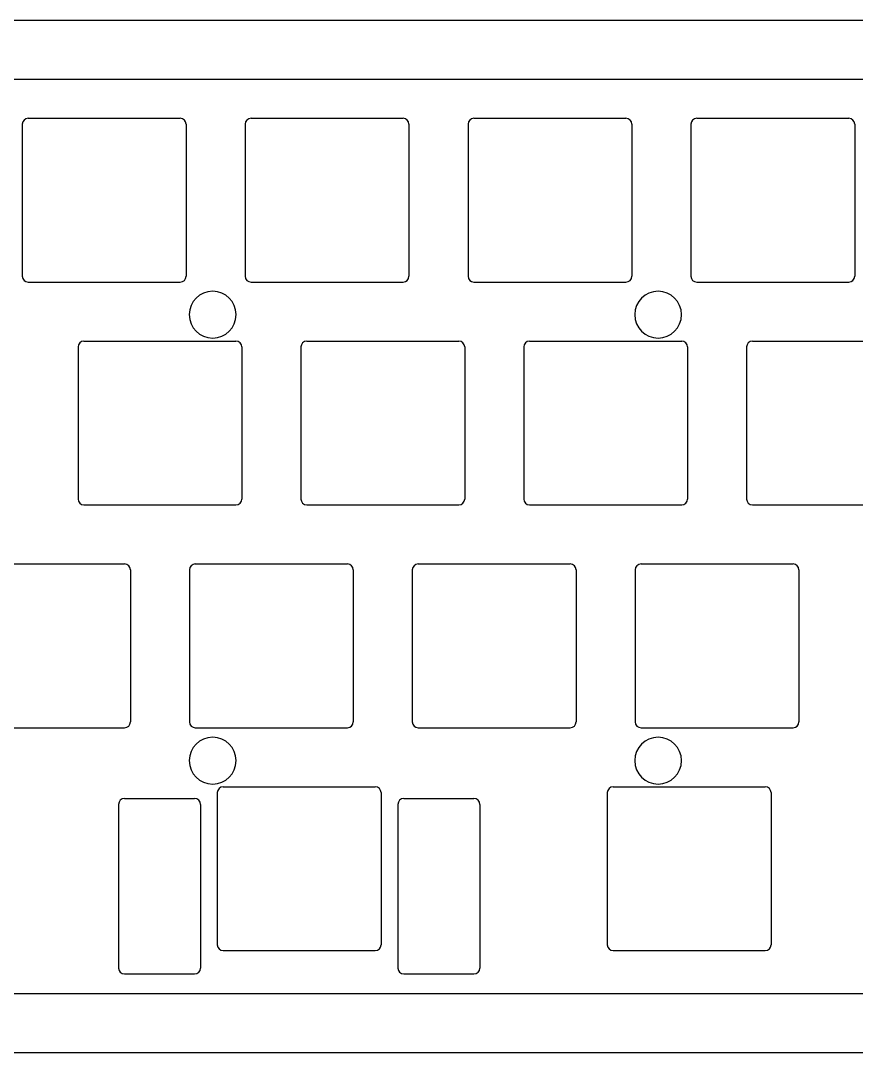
# Model space of a CAD drawing. Header units: inches. Extents: x 56 to 297, y 132 to 220.
# Drawn here: x 178.8 to 250.2, y 132.3 to 220.5 of the extents above; entities that cross this region are included whole.
import ezdxf

# ---------------------------------------------------------------- set-up
doc = ezdxf.new("R2010")
doc.units = ezdxf.units.IN
doc.header["$MEASUREMENT"] = 0
doc.layers.add('Top Plate', color=7, linetype='Continuous')

# ---------------------------------------------------------------- blocks, each defined once
blk = doc.blocks.new('block 3')
at = {"layer": 'Top Plate', "color": 7, "lineweight": 25, "true_color": 0xffffff}
for points in [[(197.189, 195.354), (197.189, 194.249), (196.293, 193.354), (195.189, 193.354), (194.084, 193.354), (193.189, 194.249), (193.189, 195.354), (193.189, 196.458), (194.084, 197.354), (195.189, 197.354), (196.293, 197.354), (197.189, 196.458), (197.189, 195.354)], [(235.259, 195.354), (235.259, 194.249), (234.363, 193.354), (233.259, 193.354), (232.154, 193.354), (231.259, 194.249), (231.259, 195.354), (231.259, 196.458), (232.154, 197.354), (233.259, 197.354), (234.363, 197.354), (235.259, 196.458), (235.259, 195.354)], [(197.189, 157.229), (197.189, 156.124), (196.293, 155.229), (195.189, 155.229), (194.084, 155.229), (193.189, 156.124), (193.189, 157.229), (193.189, 158.333), (194.084, 159.229), (195.189, 159.229), (196.293, 159.229), (197.189, 158.333), (197.189, 157.229)], [(235.259, 157.229), (235.259, 156.124), (234.363, 155.229), (233.259, 155.229), (232.154, 155.229), (231.259, 156.124), (231.259, 157.229), (231.259, 158.333), (232.154, 159.229), (233.259, 159.229), (234.363, 159.229), (235.259, 158.333), (235.259, 157.229)]]:
    blk.add_open_spline(points, degree=3, knots=[0, 0, 0, 0, 1, 1, 1, 2, 2, 2, 3, 3, 3, 4, 4, 4, 4], dxfattribs=at)
blk = doc.blocks.new('block 2')
at = {"layer": 'Top Plate'}
blk.add_blockref('block 3', (0, 0), dxfattribs=at)
blk = doc.blocks.new('block 5')
at = {"layer": 'Top Plate', "color": 7, "lineweight": 25, "true_color": 0xffffff}
blk.add_lwpolyline([(291.659, 137.289), (61.119, 137.289), (61.119, 215.489), (291.659, 215.489), (291.659, 137.289)], dxfattribs=at)
blk.add_open_spline([(290.719, 132.289), (290.719, 132.289), (62.059, 132.289), (62.059, 132.289), (58.778, 132.289), (56.119, 134.948), (56.119, 138.229), (56.119, 138.229), (56.119, 214.549), (56.119, 214.549), (56.119, 217.829), (58.778, 220.489), (62.059, 220.489), (62.059, 220.489), (290.719, 220.489), (290.719, 220.489), (293.999, 220.489), (296.659, 217.829), (296.659, 214.549), (296.659, 214.549), (296.659, 138.229), (296.659, 138.229), (296.659, 134.948), (293.999, 132.289), (290.719, 132.289)], degree=3, knots=[0, 0, 0, 0, 1, 1, 1, 2, 2, 2, 3, 3, 3, 4, 4, 4, 5, 5, 5, 6, 6, 6, 7, 7, 7, 8, 8, 8, 8], dxfattribs=at)
blk = doc.blocks.new('block 55')
at = {"layer": 'Top Plate', "color": 7, "lineweight": 25, "true_color": 0xffffff}
blk.add_lwpolyline([(179.414, 212.14), (192.414, 212.14)], dxfattribs=at)
blk = doc.blocks.new('block 56')
at = {"layer": 'Top Plate', "color": 7, "lineweight": 25, "true_color": 0xffffff}
blk.add_lwpolyline([(179.414, 198.14), (192.414, 198.14)], dxfattribs=at)
blk = doc.blocks.new('block 57')
at = {"layer": 'Top Plate', "color": 7, "lineweight": 25, "true_color": 0xffffff}
blk.add_lwpolyline([(178.914, 211.64), (178.914, 198.64)], dxfattribs=at)
blk = doc.blocks.new('block 58')
at = {"layer": 'Top Plate', "color": 7, "lineweight": 25, "true_color": 0xffffff}
blk.add_lwpolyline([(192.914, 211.64), (192.914, 198.64)], dxfattribs=at)
blk = doc.blocks.new('block 59')
at = {"layer": 'Top Plate', "color": 7, "lineweight": 25, "true_color": 0xffffff}
blk.add_open_spline([(179.414, 212.14), (179.138, 212.14), (178.914, 211.916), (178.914, 211.64)], degree=3, dxfattribs=at)
blk = doc.blocks.new('block 60')
at = {"layer": 'Top Plate', "color": 7, "lineweight": 25, "true_color": 0xffffff}
blk.add_open_spline([(192.914, 211.64), (192.914, 211.916), (192.69, 212.14), (192.414, 212.14)], degree=3, dxfattribs=at)
blk = doc.blocks.new('block 61')
at = {"layer": 'Top Plate', "color": 7, "lineweight": 25, "true_color": 0xffffff}
blk.add_open_spline([(178.914, 198.64), (178.914, 198.364), (179.138, 198.14), (179.414, 198.14)], degree=3, dxfattribs=at)
blk = doc.blocks.new('block 62')
at = {"layer": 'Top Plate', "color": 7, "lineweight": 25, "true_color": 0xffffff}
blk.add_open_spline([(192.414, 198.14), (192.69, 198.14), (192.914, 198.364), (192.914, 198.64)], degree=3, dxfattribs=at)
blk = doc.blocks.new('block 63')
at = {"layer": 'Top Plate', "color": 7, "lineweight": 25, "true_color": 0xffffff}
blk.add_lwpolyline([(198.464, 212.14), (211.464, 212.14)], dxfattribs=at)
blk = doc.blocks.new('block 64')
at = {"layer": 'Top Plate', "color": 7, "lineweight": 25, "true_color": 0xffffff}
blk.add_lwpolyline([(198.464, 198.14), (211.464, 198.14)], dxfattribs=at)
blk = doc.blocks.new('block 65')
at = {"layer": 'Top Plate', "color": 7, "lineweight": 25, "true_color": 0xffffff}
blk.add_lwpolyline([(197.964, 211.64), (197.964, 198.64)], dxfattribs=at)
blk = doc.blocks.new('block 66')
at = {"layer": 'Top Plate', "color": 7, "lineweight": 25, "true_color": 0xffffff}
blk.add_lwpolyline([(211.964, 211.64), (211.964, 198.64)], dxfattribs=at)
blk = doc.blocks.new('block 67')
at = {"layer": 'Top Plate', "color": 7, "lineweight": 25, "true_color": 0xffffff}
blk.add_open_spline([(198.464, 212.14), (198.188, 212.14), (197.964, 211.916), (197.964, 211.64)], degree=3, dxfattribs=at)
blk = doc.blocks.new('block 68')
at = {"layer": 'Top Plate', "color": 7, "lineweight": 25, "true_color": 0xffffff}
blk.add_open_spline([(211.964, 211.64), (211.964, 211.916), (211.74, 212.14), (211.464, 212.14)], degree=3, dxfattribs=at)
blk = doc.blocks.new('block 69')
at = {"layer": 'Top Plate', "color": 7, "lineweight": 25, "true_color": 0xffffff}
blk.add_open_spline([(197.964, 198.64), (197.964, 198.364), (198.188, 198.14), (198.464, 198.14)], degree=3, dxfattribs=at)
blk = doc.blocks.new('block 70')
at = {"layer": 'Top Plate', "color": 7, "lineweight": 25, "true_color": 0xffffff}
blk.add_open_spline([(211.464, 198.14), (211.74, 198.14), (211.964, 198.364), (211.964, 198.64)], degree=3, dxfattribs=at)
blk = doc.blocks.new('block 71')
at = {"layer": 'Top Plate', "color": 7, "lineweight": 25, "true_color": 0xffffff}
blk.add_lwpolyline([(217.514, 212.14), (230.514, 212.14)], dxfattribs=at)
blk = doc.blocks.new('block 72')
at = {"layer": 'Top Plate', "color": 7, "lineweight": 25, "true_color": 0xffffff}
blk.add_lwpolyline([(217.514, 198.14), (230.514, 198.14)], dxfattribs=at)
blk = doc.blocks.new('block 73')
at = {"layer": 'Top Plate', "color": 7, "lineweight": 25, "true_color": 0xffffff}
blk.add_lwpolyline([(217.014, 211.64), (217.014, 198.64)], dxfattribs=at)
blk = doc.blocks.new('block 74')
at = {"layer": 'Top Plate', "color": 7, "lineweight": 25, "true_color": 0xffffff}
blk.add_lwpolyline([(231.014, 211.64), (231.014, 198.64)], dxfattribs=at)
blk = doc.blocks.new('block 75')
at = {"layer": 'Top Plate', "color": 7, "lineweight": 25, "true_color": 0xffffff}
blk.add_open_spline([(217.514, 212.14), (217.238, 212.14), (217.014, 211.916), (217.014, 211.64)], degree=3, dxfattribs=at)
blk = doc.blocks.new('block 76')
at = {"layer": 'Top Plate', "color": 7, "lineweight": 25, "true_color": 0xffffff}
blk.add_open_spline([(231.014, 211.64), (231.014, 211.916), (230.79, 212.14), (230.514, 212.14)], degree=3, dxfattribs=at)
blk = doc.blocks.new('block 77')
at = {"layer": 'Top Plate', "color": 7, "lineweight": 25, "true_color": 0xffffff}
blk.add_open_spline([(217.014, 198.64), (217.014, 198.364), (217.238, 198.14), (217.514, 198.14)], degree=3, dxfattribs=at)
blk = doc.blocks.new('block 78')
at = {"layer": 'Top Plate', "color": 7, "lineweight": 25, "true_color": 0xffffff}
blk.add_open_spline([(230.514, 198.14), (230.79, 198.14), (231.014, 198.364), (231.014, 198.64)], degree=3, dxfattribs=at)
blk = doc.blocks.new('block 79')
at = {"layer": 'Top Plate', "color": 7, "lineweight": 25, "true_color": 0xffffff}
blk.add_lwpolyline([(236.564, 212.14), (249.564, 212.14)], dxfattribs=at)
blk = doc.blocks.new('block 80')
at = {"layer": 'Top Plate', "color": 7, "lineweight": 25, "true_color": 0xffffff}
blk.add_lwpolyline([(236.564, 198.14), (249.564, 198.14)], dxfattribs=at)
blk = doc.blocks.new('block 81')
at = {"layer": 'Top Plate', "color": 7, "lineweight": 25, "true_color": 0xffffff}
blk.add_lwpolyline([(236.064, 211.64), (236.064, 198.64)], dxfattribs=at)
blk = doc.blocks.new('block 82')
at = {"layer": 'Top Plate', "color": 7, "lineweight": 25, "true_color": 0xffffff}
blk.add_lwpolyline([(250.064, 211.64), (250.064, 198.64)], dxfattribs=at)
blk = doc.blocks.new('block 83')
at = {"layer": 'Top Plate', "color": 7, "lineweight": 25, "true_color": 0xffffff}
blk.add_open_spline([(236.564, 212.14), (236.288, 212.14), (236.064, 211.916), (236.064, 211.64)], degree=3, dxfattribs=at)
blk = doc.blocks.new('block 84')
at = {"layer": 'Top Plate', "color": 7, "lineweight": 25, "true_color": 0xffffff}
blk.add_open_spline([(250.064, 211.64), (250.064, 211.916), (249.84, 212.14), (249.564, 212.14)], degree=3, dxfattribs=at)
blk = doc.blocks.new('block 85')
at = {"layer": 'Top Plate', "color": 7, "lineweight": 25, "true_color": 0xffffff}
blk.add_open_spline([(236.064, 198.64), (236.064, 198.364), (236.288, 198.14), (236.564, 198.14)], degree=3, dxfattribs=at)
blk = doc.blocks.new('block 86')
at = {"layer": 'Top Plate', "color": 7, "lineweight": 25, "true_color": 0xffffff}
blk.add_open_spline([(249.564, 198.14), (249.84, 198.14), (250.064, 198.364), (250.064, 198.64)], degree=3, dxfattribs=at)
blk = doc.blocks.new('block 151')
at = {"layer": 'Top Plate', "color": 7, "lineweight": 25, "true_color": 0xffffff}
blk.add_lwpolyline([(184.176, 193.09), (197.176, 193.09)], dxfattribs=at)
blk = doc.blocks.new('block 152')
at = {"layer": 'Top Plate', "color": 7, "lineweight": 25, "true_color": 0xffffff}
blk.add_lwpolyline([(184.176, 179.09), (197.176, 179.09)], dxfattribs=at)
blk = doc.blocks.new('block 153')
at = {"layer": 'Top Plate', "color": 7, "lineweight": 25, "true_color": 0xffffff}
blk.add_lwpolyline([(183.676, 192.59), (183.676, 179.59)], dxfattribs=at)
blk = doc.blocks.new('block 154')
at = {"layer": 'Top Plate', "color": 7, "lineweight": 25, "true_color": 0xffffff}
blk.add_lwpolyline([(197.676, 192.59), (197.676, 179.59)], dxfattribs=at)
blk = doc.blocks.new('block 155')
at = {"layer": 'Top Plate', "color": 7, "lineweight": 25, "true_color": 0xffffff}
blk.add_open_spline([(184.176, 193.09), (183.9, 193.09), (183.676, 192.866), (183.676, 192.59)], degree=3, dxfattribs=at)
blk = doc.blocks.new('block 156')
at = {"layer": 'Top Plate', "color": 7, "lineweight": 25, "true_color": 0xffffff}
blk.add_open_spline([(197.676, 192.59), (197.676, 192.866), (197.453, 193.09), (197.176, 193.09)], degree=3, dxfattribs=at)
blk = doc.blocks.new('block 157')
at = {"layer": 'Top Plate', "color": 7, "lineweight": 25, "true_color": 0xffffff}
blk.add_open_spline([(183.676, 179.59), (183.676, 179.314), (183.9, 179.09), (184.176, 179.09)], degree=3, dxfattribs=at)
blk = doc.blocks.new('block 158')
at = {"layer": 'Top Plate', "color": 7, "lineweight": 25, "true_color": 0xffffff}
blk.add_open_spline([(197.176, 179.09), (197.453, 179.09), (197.676, 179.314), (197.676, 179.59)], degree=3, dxfattribs=at)
blk = doc.blocks.new('block 159')
at = {"layer": 'Top Plate', "color": 7, "lineweight": 25, "true_color": 0xffffff}
blk.add_lwpolyline([(203.226, 193.09), (216.226, 193.09)], dxfattribs=at)
blk = doc.blocks.new('block 160')
at = {"layer": 'Top Plate', "color": 7, "lineweight": 25, "true_color": 0xffffff}
blk.add_lwpolyline([(203.226, 179.09), (216.226, 179.09)], dxfattribs=at)
blk = doc.blocks.new('block 161')
at = {"layer": 'Top Plate', "color": 7, "lineweight": 25, "true_color": 0xffffff}
blk.add_lwpolyline([(202.726, 192.59), (202.726, 179.59)], dxfattribs=at)
blk = doc.blocks.new('block 162')
at = {"layer": 'Top Plate', "color": 7, "lineweight": 25, "true_color": 0xffffff}
blk.add_lwpolyline([(216.726, 192.59), (216.726, 179.59)], dxfattribs=at)
blk = doc.blocks.new('block 163')
at = {"layer": 'Top Plate', "color": 7, "lineweight": 25, "true_color": 0xffffff}
blk.add_open_spline([(203.226, 193.09), (202.95, 193.09), (202.726, 192.866), (202.726, 192.59)], degree=3, dxfattribs=at)
blk = doc.blocks.new('block 164')
at = {"layer": 'Top Plate', "color": 7, "lineweight": 25, "true_color": 0xffffff}
blk.add_open_spline([(216.726, 192.59), (216.726, 192.866), (216.503, 193.09), (216.226, 193.09)], degree=3, dxfattribs=at)
blk = doc.blocks.new('block 165')
at = {"layer": 'Top Plate', "color": 7, "lineweight": 25, "true_color": 0xffffff}
blk.add_open_spline([(202.726, 179.59), (202.726, 179.314), (202.95, 179.09), (203.226, 179.09)], degree=3, dxfattribs=at)
blk = doc.blocks.new('block 166')
at = {"layer": 'Top Plate', "color": 7, "lineweight": 25, "true_color": 0xffffff}
blk.add_open_spline([(216.226, 179.09), (216.503, 179.09), (216.726, 179.314), (216.726, 179.59)], degree=3, dxfattribs=at)
blk = doc.blocks.new('block 167')
at = {"layer": 'Top Plate', "color": 7, "lineweight": 25, "true_color": 0xffffff}
blk.add_lwpolyline([(222.276, 193.09), (235.276, 193.09)], dxfattribs=at)
blk = doc.blocks.new('block 168')
at = {"layer": 'Top Plate', "color": 7, "lineweight": 25, "true_color": 0xffffff}
blk.add_lwpolyline([(222.276, 179.09), (235.276, 179.09)], dxfattribs=at)
blk = doc.blocks.new('block 169')
at = {"layer": 'Top Plate', "color": 7, "lineweight": 25, "true_color": 0xffffff}
blk.add_lwpolyline([(221.776, 192.59), (221.776, 179.59)], dxfattribs=at)
blk = doc.blocks.new('block 170')
at = {"layer": 'Top Plate', "color": 7, "lineweight": 25, "true_color": 0xffffff}
blk.add_lwpolyline([(235.776, 192.59), (235.776, 179.59)], dxfattribs=at)
blk = doc.blocks.new('block 171')
at = {"layer": 'Top Plate', "color": 7, "lineweight": 25, "true_color": 0xffffff}
blk.add_open_spline([(222.276, 193.09), (222, 193.09), (221.776, 192.866), (221.776, 192.59)], degree=3, dxfattribs=at)
blk = doc.blocks.new('block 172')
at = {"layer": 'Top Plate', "color": 7, "lineweight": 25, "true_color": 0xffffff}
blk.add_open_spline([(235.776, 192.59), (235.776, 192.866), (235.553, 193.09), (235.276, 193.09)], degree=3, dxfattribs=at)
blk = doc.blocks.new('block 173')
at = {"layer": 'Top Plate', "color": 7, "lineweight": 25, "true_color": 0xffffff}
blk.add_open_spline([(221.776, 179.59), (221.776, 179.314), (222, 179.09), (222.276, 179.09)], degree=3, dxfattribs=at)
blk = doc.blocks.new('block 174')
at = {"layer": 'Top Plate', "color": 7, "lineweight": 25, "true_color": 0xffffff}
blk.add_open_spline([(235.276, 179.09), (235.553, 179.09), (235.776, 179.314), (235.776, 179.59)], degree=3, dxfattribs=at)
blk = doc.blocks.new('block 175')
at = {"layer": 'Top Plate', "color": 7, "lineweight": 25, "true_color": 0xffffff}
blk.add_lwpolyline([(241.326, 193.09), (254.326, 193.09)], dxfattribs=at)
blk = doc.blocks.new('block 176')
at = {"layer": 'Top Plate', "color": 7, "lineweight": 25, "true_color": 0xffffff}
blk.add_lwpolyline([(241.326, 179.09), (254.326, 179.09)], dxfattribs=at)
blk = doc.blocks.new('block 177')
at = {"layer": 'Top Plate', "color": 7, "lineweight": 25, "true_color": 0xffffff}
blk.add_lwpolyline([(240.826, 192.59), (240.826, 179.59)], dxfattribs=at)
blk = doc.blocks.new('block 179')
at = {"layer": 'Top Plate', "color": 7, "lineweight": 25, "true_color": 0xffffff}
blk.add_open_spline([(241.326, 193.09), (241.05, 193.09), (240.826, 192.866), (240.826, 192.59)], degree=3, dxfattribs=at)
blk = doc.blocks.new('block 181')
at = {"layer": 'Top Plate', "color": 7, "lineweight": 25, "true_color": 0xffffff}
blk.add_open_spline([(240.826, 179.59), (240.826, 179.314), (241.05, 179.09), (241.326, 179.09)], degree=3, dxfattribs=at)
blk = doc.blocks.new('block 263')
at = {"layer": 'Top Plate', "color": 7, "lineweight": 25, "true_color": 0xffffff}
blk.add_lwpolyline([(174.651, 174.04), (187.651, 174.04)], dxfattribs=at)
blk = doc.blocks.new('block 264')
at = {"layer": 'Top Plate', "color": 7, "lineweight": 25, "true_color": 0xffffff}
blk.add_lwpolyline([(174.651, 160.04), (187.651, 160.04)], dxfattribs=at)
blk = doc.blocks.new('block 266')
at = {"layer": 'Top Plate', "color": 7, "lineweight": 25, "true_color": 0xffffff}
blk.add_lwpolyline([(188.151, 173.54), (188.151, 160.54)], dxfattribs=at)
blk = doc.blocks.new('block 268')
at = {"layer": 'Top Plate', "color": 7, "lineweight": 25, "true_color": 0xffffff}
blk.add_open_spline([(188.151, 173.54), (188.151, 173.816), (187.928, 174.04), (187.651, 174.04)], degree=3, dxfattribs=at)
blk = doc.blocks.new('block 270')
at = {"layer": 'Top Plate', "color": 7, "lineweight": 25, "true_color": 0xffffff}
blk.add_open_spline([(187.651, 160.04), (187.928, 160.04), (188.151, 160.264), (188.151, 160.54)], degree=3, dxfattribs=at)
blk = doc.blocks.new('block 271')
at = {"layer": 'Top Plate', "color": 7, "lineweight": 25, "true_color": 0xffffff}
blk.add_lwpolyline([(193.701, 174.04), (206.701, 174.04)], dxfattribs=at)
blk = doc.blocks.new('block 272')
at = {"layer": 'Top Plate', "color": 7, "lineweight": 25, "true_color": 0xffffff}
blk.add_lwpolyline([(193.701, 160.04), (206.701, 160.04)], dxfattribs=at)
blk = doc.blocks.new('block 273')
at = {"layer": 'Top Plate', "color": 7, "lineweight": 25, "true_color": 0xffffff}
blk.add_lwpolyline([(193.201, 173.54), (193.201, 160.54)], dxfattribs=at)
blk = doc.blocks.new('block 274')
at = {"layer": 'Top Plate', "color": 7, "lineweight": 25, "true_color": 0xffffff}
blk.add_lwpolyline([(207.201, 173.54), (207.201, 160.54)], dxfattribs=at)
blk = doc.blocks.new('block 275')
at = {"layer": 'Top Plate', "color": 7, "lineweight": 25, "true_color": 0xffffff}
blk.add_open_spline([(193.701, 174.04), (193.425, 174.04), (193.201, 173.816), (193.201, 173.54)], degree=3, dxfattribs=at)
blk = doc.blocks.new('block 276')
at = {"layer": 'Top Plate', "color": 7, "lineweight": 25, "true_color": 0xffffff}
blk.add_open_spline([(207.201, 173.54), (207.201, 173.816), (206.978, 174.04), (206.701, 174.04)], degree=3, dxfattribs=at)
blk = doc.blocks.new('block 277')
at = {"layer": 'Top Plate', "color": 7, "lineweight": 25, "true_color": 0xffffff}
blk.add_open_spline([(193.201, 160.54), (193.201, 160.264), (193.425, 160.04), (193.701, 160.04)], degree=3, dxfattribs=at)
blk = doc.blocks.new('block 278')
at = {"layer": 'Top Plate', "color": 7, "lineweight": 25, "true_color": 0xffffff}
blk.add_open_spline([(206.701, 160.04), (206.978, 160.04), (207.201, 160.264), (207.201, 160.54)], degree=3, dxfattribs=at)
blk = doc.blocks.new('block 279')
at = {"layer": 'Top Plate', "color": 7, "lineweight": 25, "true_color": 0xffffff}
blk.add_lwpolyline([(212.751, 174.04), (225.751, 174.04)], dxfattribs=at)
blk = doc.blocks.new('block 280')
at = {"layer": 'Top Plate', "color": 7, "lineweight": 25, "true_color": 0xffffff}
blk.add_lwpolyline([(212.751, 160.04), (225.751, 160.04)], dxfattribs=at)
blk = doc.blocks.new('block 281')
at = {"layer": 'Top Plate', "color": 7, "lineweight": 25, "true_color": 0xffffff}
blk.add_lwpolyline([(212.251, 173.54), (212.251, 160.54)], dxfattribs=at)
blk = doc.blocks.new('block 282')
at = {"layer": 'Top Plate', "color": 7, "lineweight": 25, "true_color": 0xffffff}
blk.add_lwpolyline([(226.251, 173.54), (226.251, 160.54)], dxfattribs=at)
blk = doc.blocks.new('block 283')
at = {"layer": 'Top Plate', "color": 7, "lineweight": 25, "true_color": 0xffffff}
blk.add_open_spline([(212.751, 174.04), (212.475, 174.04), (212.251, 173.816), (212.251, 173.54)], degree=3, dxfattribs=at)
blk = doc.blocks.new('block 284')
at = {"layer": 'Top Plate', "color": 7, "lineweight": 25, "true_color": 0xffffff}
blk.add_open_spline([(226.251, 173.54), (226.251, 173.816), (226.028, 174.04), (225.751, 174.04)], degree=3, dxfattribs=at)
blk = doc.blocks.new('block 285')
at = {"layer": 'Top Plate', "color": 7, "lineweight": 25, "true_color": 0xffffff}
blk.add_open_spline([(212.251, 160.54), (212.251, 160.264), (212.475, 160.04), (212.751, 160.04)], degree=3, dxfattribs=at)
blk = doc.blocks.new('block 286')
at = {"layer": 'Top Plate', "color": 7, "lineweight": 25, "true_color": 0xffffff}
blk.add_open_spline([(225.751, 160.04), (226.028, 160.04), (226.251, 160.264), (226.251, 160.54)], degree=3, dxfattribs=at)
blk = doc.blocks.new('block 287')
at = {"layer": 'Top Plate', "color": 7, "lineweight": 25, "true_color": 0xffffff}
blk.add_lwpolyline([(231.801, 174.04), (244.801, 174.04)], dxfattribs=at)
blk = doc.blocks.new('block 288')
at = {"layer": 'Top Plate', "color": 7, "lineweight": 25, "true_color": 0xffffff}
blk.add_lwpolyline([(231.801, 160.04), (244.801, 160.04)], dxfattribs=at)
blk = doc.blocks.new('block 289')
at = {"layer": 'Top Plate', "color": 7, "lineweight": 25, "true_color": 0xffffff}
blk.add_lwpolyline([(231.301, 173.54), (231.301, 160.54)], dxfattribs=at)
blk = doc.blocks.new('block 290')
at = {"layer": 'Top Plate', "color": 7, "lineweight": 25, "true_color": 0xffffff}
blk.add_lwpolyline([(245.301, 173.54), (245.301, 160.54)], dxfattribs=at)
blk = doc.blocks.new('block 291')
at = {"layer": 'Top Plate', "color": 7, "lineweight": 25, "true_color": 0xffffff}
blk.add_open_spline([(231.801, 174.04), (231.525, 174.04), (231.301, 173.816), (231.301, 173.54)], degree=3, dxfattribs=at)
blk = doc.blocks.new('block 292')
at = {"layer": 'Top Plate', "color": 7, "lineweight": 25, "true_color": 0xffffff}
blk.add_open_spline([(245.301, 173.54), (245.301, 173.816), (245.078, 174.04), (244.801, 174.04)], degree=3, dxfattribs=at)
blk = doc.blocks.new('block 293')
at = {"layer": 'Top Plate', "color": 7, "lineweight": 25, "true_color": 0xffffff}
blk.add_open_spline([(231.301, 160.54), (231.301, 160.264), (231.525, 160.04), (231.801, 160.04)], degree=3, dxfattribs=at)
blk = doc.blocks.new('block 294')
at = {"layer": 'Top Plate', "color": 7, "lineweight": 25, "true_color": 0xffffff}
blk.add_open_spline([(244.801, 160.04), (245.078, 160.04), (245.301, 160.264), (245.301, 160.54)], degree=3, dxfattribs=at)
blk = doc.blocks.new('block 359')
at = {"layer": 'Top Plate', "color": 7, "lineweight": 25, "true_color": 0xffffff}
blk.add_lwpolyline([(196.083, 154.99), (209.083, 154.99)], dxfattribs=at)
blk = doc.blocks.new('block 360')
at = {"layer": 'Top Plate', "color": 7, "lineweight": 25, "true_color": 0xffffff}
blk.add_lwpolyline([(196.083, 140.99), (209.083, 140.99)], dxfattribs=at)
blk = doc.blocks.new('block 361')
at = {"layer": 'Top Plate', "color": 7, "lineweight": 25, "true_color": 0xffffff}
blk.add_lwpolyline([(195.583, 154.49), (195.583, 141.49)], dxfattribs=at)
blk = doc.blocks.new('block 362')
at = {"layer": 'Top Plate', "color": 7, "lineweight": 25, "true_color": 0xffffff}
blk.add_lwpolyline([(209.583, 154.49), (209.583, 141.49)], dxfattribs=at)
blk = doc.blocks.new('block 363')
at = {"layer": 'Top Plate', "color": 7, "lineweight": 25, "true_color": 0xffffff}
blk.add_open_spline([(196.083, 154.99), (195.806, 154.99), (195.583, 154.766), (195.583, 154.49)], degree=3, dxfattribs=at)
blk = doc.blocks.new('block 364')
at = {"layer": 'Top Plate', "color": 7, "lineweight": 25, "true_color": 0xffffff}
blk.add_open_spline([(209.583, 154.49), (209.583, 154.766), (209.359, 154.99), (209.083, 154.99)], degree=3, dxfattribs=at)
blk = doc.blocks.new('block 365')
at = {"layer": 'Top Plate', "color": 7, "lineweight": 25, "true_color": 0xffffff}
blk.add_open_spline([(195.583, 141.49), (195.583, 141.214), (195.806, 140.99), (196.083, 140.99)], degree=3, dxfattribs=at)
blk = doc.blocks.new('block 366')
at = {"layer": 'Top Plate', "color": 7, "lineweight": 25, "true_color": 0xffffff}
blk.add_open_spline([(209.083, 140.99), (209.359, 140.99), (209.583, 141.214), (209.583, 141.49)], degree=3, dxfattribs=at)
blk = doc.blocks.new('block 367')
at = {"layer": 'Top Plate', "color": 7, "lineweight": 25, "true_color": 0xffffff}
blk.add_lwpolyline([(211.521, 153.99), (217.521, 153.99)], dxfattribs=at)
blk = doc.blocks.new('block 368')
at = {"layer": 'Top Plate', "color": 7, "lineweight": 25, "true_color": 0xffffff}
blk.add_lwpolyline([(211.521, 138.99), (217.521, 138.99)], dxfattribs=at)
blk = doc.blocks.new('block 369')
at = {"layer": 'Top Plate', "color": 7, "lineweight": 25, "true_color": 0xffffff}
blk.add_lwpolyline([(211.021, 153.49), (211.021, 139.49)], dxfattribs=at)
blk = doc.blocks.new('block 370')
at = {"layer": 'Top Plate', "color": 7, "lineweight": 25, "true_color": 0xffffff}
blk.add_lwpolyline([(218.021, 153.49), (218.021, 139.49)], dxfattribs=at)
blk = doc.blocks.new('block 371')
at = {"layer": 'Top Plate', "color": 7, "lineweight": 25, "true_color": 0xffffff}
blk.add_open_spline([(211.521, 153.99), (211.244, 153.99), (211.021, 153.766), (211.021, 153.49)], degree=3, dxfattribs=at)
blk = doc.blocks.new('block 372')
at = {"layer": 'Top Plate', "color": 7, "lineweight": 25, "true_color": 0xffffff}
blk.add_open_spline([(218.021, 153.49), (218.021, 153.766), (217.797, 153.99), (217.521, 153.99)], degree=3, dxfattribs=at)
blk = doc.blocks.new('block 373')
at = {"layer": 'Top Plate', "color": 7, "lineweight": 25, "true_color": 0xffffff}
blk.add_open_spline([(211.021, 139.49), (211.021, 139.214), (211.244, 138.99), (211.521, 138.99)], degree=3, dxfattribs=at)
blk = doc.blocks.new('block 374')
at = {"layer": 'Top Plate', "color": 7, "lineweight": 25, "true_color": 0xffffff}
blk.add_open_spline([(217.521, 138.99), (217.797, 138.99), (218.021, 139.214), (218.021, 139.49)], degree=3, dxfattribs=at)
blk = doc.blocks.new('block 375')
at = {"layer": 'Top Plate', "color": 7, "lineweight": 25, "true_color": 0xffffff}
blk.add_lwpolyline([(187.645, 153.99), (193.645, 153.99)], dxfattribs=at)
blk = doc.blocks.new('block 376')
at = {"layer": 'Top Plate', "color": 7, "lineweight": 25, "true_color": 0xffffff}
blk.add_lwpolyline([(187.645, 138.99), (193.645, 138.99)], dxfattribs=at)
blk = doc.blocks.new('block 377')
at = {"layer": 'Top Plate', "color": 7, "lineweight": 25, "true_color": 0xffffff}
blk.add_lwpolyline([(187.145, 153.49), (187.145, 139.49)], dxfattribs=at)
blk = doc.blocks.new('block 378')
at = {"layer": 'Top Plate', "color": 7, "lineweight": 25, "true_color": 0xffffff}
blk.add_lwpolyline([(194.145, 153.49), (194.145, 139.49)], dxfattribs=at)
blk = doc.blocks.new('block 379')
at = {"layer": 'Top Plate', "color": 7, "lineweight": 25, "true_color": 0xffffff}
blk.add_open_spline([(187.645, 153.99), (187.368, 153.99), (187.145, 153.766), (187.145, 153.49)], degree=3, dxfattribs=at)
blk = doc.blocks.new('block 380')
at = {"layer": 'Top Plate', "color": 7, "lineweight": 25, "true_color": 0xffffff}
blk.add_open_spline([(194.145, 153.49), (194.145, 153.766), (193.921, 153.99), (193.645, 153.99)], degree=3, dxfattribs=at)
blk = doc.blocks.new('block 381')
at = {"layer": 'Top Plate', "color": 7, "lineweight": 25, "true_color": 0xffffff}
blk.add_open_spline([(187.145, 139.49), (187.145, 139.214), (187.368, 138.99), (187.645, 138.99)], degree=3, dxfattribs=at)
blk = doc.blocks.new('block 382')
at = {"layer": 'Top Plate', "color": 7, "lineweight": 25, "true_color": 0xffffff}
blk.add_open_spline([(193.645, 138.99), (193.921, 138.99), (194.145, 139.214), (194.145, 139.49)], degree=3, dxfattribs=at)
blk = doc.blocks.new('block 383')
at = {"layer": 'Top Plate', "color": 7, "lineweight": 25, "true_color": 0xffffff}
blk.add_lwpolyline([(229.42, 154.99), (242.42, 154.99)], dxfattribs=at)
blk = doc.blocks.new('block 384')
at = {"layer": 'Top Plate', "color": 7, "lineweight": 25, "true_color": 0xffffff}
blk.add_lwpolyline([(229.42, 140.99), (242.42, 140.99)], dxfattribs=at)
blk = doc.blocks.new('block 385')
at = {"layer": 'Top Plate', "color": 7, "lineweight": 25, "true_color": 0xffffff}
blk.add_lwpolyline([(228.92, 154.49), (228.92, 141.49)], dxfattribs=at)
blk = doc.blocks.new('block 386')
at = {"layer": 'Top Plate', "color": 7, "lineweight": 25, "true_color": 0xffffff}
blk.add_lwpolyline([(242.92, 154.49), (242.92, 141.49)], dxfattribs=at)
blk = doc.blocks.new('block 387')
at = {"layer": 'Top Plate', "color": 7, "lineweight": 25, "true_color": 0xffffff}
blk.add_open_spline([(229.42, 154.99), (229.144, 154.99), (228.92, 154.766), (228.92, 154.49)], degree=3, dxfattribs=at)
blk = doc.blocks.new('block 388')
at = {"layer": 'Top Plate', "color": 7, "lineweight": 25, "true_color": 0xffffff}
blk.add_open_spline([(242.92, 154.49), (242.92, 154.766), (242.696, 154.99), (242.42, 154.99)], degree=3, dxfattribs=at)
blk = doc.blocks.new('block 389')
at = {"layer": 'Top Plate', "color": 7, "lineweight": 25, "true_color": 0xffffff}
blk.add_open_spline([(228.92, 141.49), (228.92, 141.214), (229.144, 140.99), (229.42, 140.99)], degree=3, dxfattribs=at)
blk = doc.blocks.new('block 390')
at = {"layer": 'Top Plate', "color": 7, "lineweight": 25, "true_color": 0xffffff}
blk.add_open_spline([(242.42, 140.99), (242.696, 140.99), (242.92, 141.214), (242.92, 141.49)], degree=3, dxfattribs=at)
blk = doc.blocks.new('block 6')
at = {"layer": 'Top Plate'}
for name in ['block 59', 'block 55', 'block 60', 'block 67', 'block 63', 'block 68', 'block 75', 'block 71', 'block 76', 'block 83', 'block 79', 'block 84', 'block 57', 'block 58', 'block 65', 'block 66', 'block 73', 'block 74', 'block 81', 'block 82', 'block 61', 'block 62', 'block 69', 'block 70', 'block 77', 'block 78', 'block 85', 'block 86', 'block 56', 'block 64', 'block 72', 'block 80', 'block 155', 'block 153', 'block 151', 'block 156', 'block 154', 'block 163', 'block 161', 'block 159', 'block 164', 'block 162', 'block 171', 'block 169', 'block 167', 'block 172', 'block 170', 'block 179', 'block 177', 'block 175', 'block 157', 'block 152', 'block 158', 'block 165', 'block 160', 'block 166', 'block 173', 'block 168', 'block 174', 'block 181', 'block 176', 'block 263', 'block 268', 'block 275', 'block 271', 'block 276', 'block 283', 'block 279', 'block 284', 'block 291', 'block 287', 'block 292', 'block 266', 'block 273', 'block 274', 'block 281', 'block 282', 'block 289', 'block 290', 'block 270', 'block 277', 'block 278', 'block 285', 'block 286', 'block 293', 'block 294', 'block 264', 'block 272', 'block 280', 'block 288', 'block 363', 'block 361', 'block 359', 'block 364', 'block 362', 'block 387', 'block 385', 'block 383', 'block 388', 'block 386', 'block 379', 'block 377', 'block 375', 'block 380', 'block 378', 'block 371', 'block 369', 'block 367', 'block 372', 'block 370', 'block 365', 'block 366', 'block 389', 'block 390', 'block 360', 'block 384', 'block 381', 'block 382', 'block 373', 'block 374', 'block 376', 'block 368']:
    blk.add_blockref(name, (0, 0), dxfattribs=at)

msp = doc.modelspace()

# ---------------------------------------------------------------- block references
at = {"layer": 'Top Plate'}
for name in ['block 5', 'block 2', 'block 6']:
    msp.add_blockref(name, (0, 0), dxfattribs=at)

doc.saveas('drawing.dxf')
